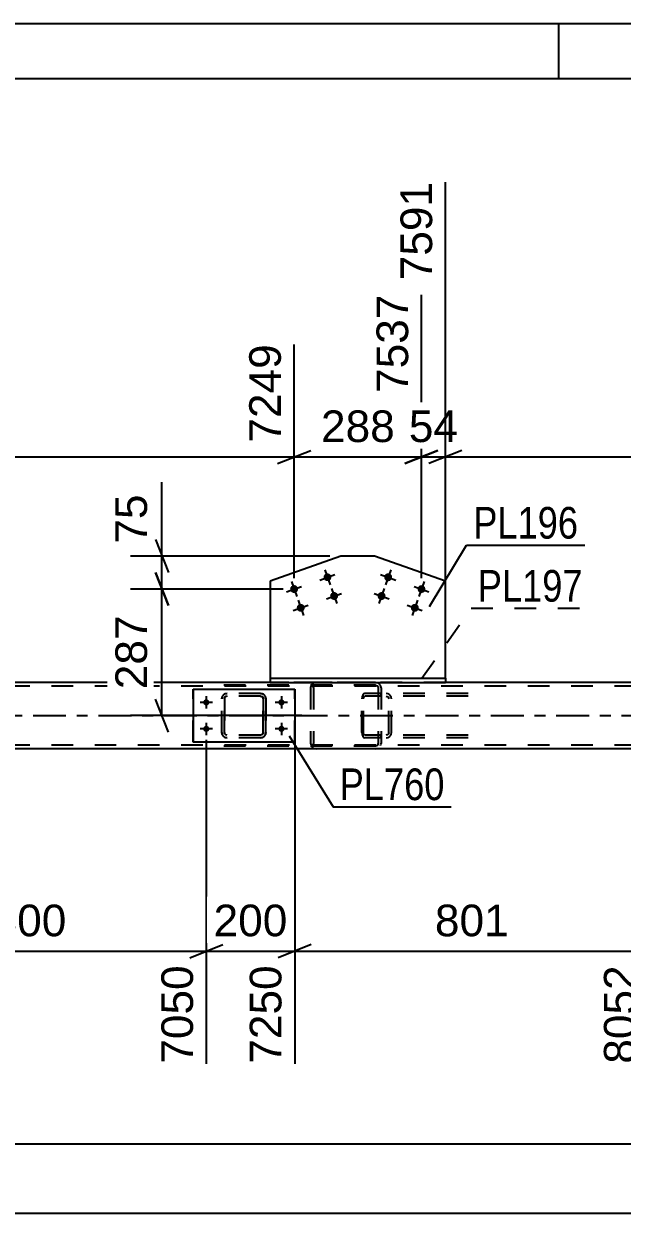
# Model space of a CAD drawing. Header units: millimetres. Extents: x -136 to 705, y -401 to 193.
# Drawn here: x 236.9 to 291, y 85.5 to 193.2 of the extents above; entities that cross this region are included whole.
import ezdxf

# ---------------------------------------------------------------- set-up
doc = ezdxf.new("R2010")
doc.units = ezdxf.units.MM
doc.linetypes.add('DXK_LINE_DOT2', pattern=[3.9198, 1.9599, -1.9599])
doc.linetypes.add('DXK_LINE_DOT3', pattern=[5.9187, 2.979, -0.9799, 0.9799, -0.9799])
doc.styles.add('Arial', font='ARIAL.TTF', dxfattribs={"height": 0.2})
doc.styles.add('Arial Narrow', font='ARIALN.TTF', dxfattribs={"height": 0.2})

# ---------------------------------------------------------------- blocks, each defined once
blk = doc.blocks.new('Unknown-318887035-1115')
at = {"color": 5, "linetype": 'Continuous'}
for p, q in [((705.32, 193.19), (-135.68, 193.19)), ((285.32, 188.19), (285.32, 193.19)), ((700.32, 188.19), (-130.68, 188.19))]:
    blk.add_line(p, q, dxfattribs=at)
blk = doc.blocks.new('Bolt-318887035-1407 - 1230')
at = {"linetype": 'Continuous'}
for points in [[(270.21, 142.95, -1), (269.53, 143.19, -1)], [(273.22, 141.88, -1), (272.55, 142.12, -1)], [(269.61, 141.25, -1), (268.93, 141.49, -1)], [(272.62, 140.18, -1), (271.94, 140.42, -1)]]:
    blk.add_hatch(color=1, dxfattribs=at).paths.add_polyline_path(points)
at = {"color": 1, "linetype": 'Continuous'}
for p, q in [((269.19, 143.31), (270.55, 142.82)), ((270.11, 143.74), (269.63, 142.39)), ((272.21, 142.24), (273.56, 141.76)), ((273.13, 142.67), (272.64, 141.32)), ((268.59, 141.61), (269.95, 141.13)), ((269.51, 142.05), (269.03, 140.69)), ((271.6, 140.54), (272.96, 140.06)), ((272.52, 140.98), (272.04, 139.62))]:
    blk.add_line(p, q, dxfattribs=at)
blk = doc.blocks.new('Part-318887035-1561 - 1230')
at = {"color": 7, "linetype": 'DXK_LINE_DOT2'}
for p, q in [((267.66, 132.5), (267.58, 132.4)), ((267.77, 132.54), (267.66, 132.5)), ((277.12, 132.54), (267.77, 132.54)), ((269.23, 132.3), (269.23, 132.54)), ((269.87, 132.5), (269.68, 132.54)), ((267.52, 132.24), (267.5, 132.06)), ((267.5, 129.02), (267.5, 132.06)), ((267.58, 132.4), (267.52, 132.24)), ((267.63, 132.06), (267.64, 132.15)), ((267.63, 129.02), (267.63, 132.06)), ((267.64, 132.15), (267.67, 132.23)), ((267.67, 132.23), (267.72, 132.28)), ((267.72, 132.28), (267.77, 132.3)), ((277.12, 132.3), (267.77, 132.3)), ((269.68, 132.3), (269.78, 132.28)), ((269.78, 132.28), (269.86, 132.23)), ((269.86, 132.23), (269.91, 132.15)), ((269.91, 132.15), (269.93, 132.06)), ((269.93, 129.02), (269.93, 132.06)), ((270.18, 132.06), (270.14, 132.24)), ((270.18, 129.02), (270.18, 132.06)), ((267.5, 129.02), (267.52, 128.83)), ((267.52, 128.83), (267.58, 128.68)), ((267.58, 128.68), (267.66, 128.57)), ((267.64, 128.92), (267.63, 129.02)), ((267.67, 128.85), (267.64, 128.92)), ((267.66, 128.57), (267.77, 128.54)), ((267.72, 128.79), (267.67, 128.85)), ((267.77, 128.78), (267.72, 128.79)), ((277.12, 128.78), (267.77, 128.78)), ((277.12, 128.54), (267.77, 128.54)), ((269.23, 128.54), (269.23, 128.78)), ((269.78, 128.79), (269.68, 128.78)), ((269.68, 128.54), (269.87, 128.57)), ((269.86, 128.85), (269.78, 128.79)), ((269.91, 128.92), (269.86, 128.85)), ((269.93, 129.02), (269.91, 128.92)), ((270.14, 128.83), (270.18, 129.02))]:
    blk.add_line(p, q, dxfattribs=at)
for centre, start, end in [((269.69, 132.04), 23.8951, 68.8487), ((269.69, 129.03), 291.1513, 336.1049)]:
    blk.add_arc(centre, 0.492, start, end, dxfattribs=at)
blk = doc.blocks.new('Bolt-318887035-1405 - 1230')
at = {"linetype": 'Continuous'}
for points in [[(264.71, 143.19, -1), (264.04, 142.95, -1)], [(261.7, 142.12, -1), (261.02, 141.88, -1)], [(265.32, 141.49, -1), (264.64, 141.25, -1)], [(262.3, 140.42, -1), (261.62, 140.18, -1)]]:
    blk.add_hatch(color=1, dxfattribs=at).paths.add_polyline_path(points)
at = {"color": 1, "linetype": 'Continuous'}
for p, q in [((263.7, 142.82), (265.05, 143.31)), ((264.13, 143.74), (264.62, 142.39)), ((260.68, 141.76), (262.04, 142.24)), ((261.12, 142.67), (261.6, 141.32)), ((264.3, 141.13), (265.66, 141.61)), ((264.74, 142.05), (265.22, 140.69)), ((261.28, 140.06), (262.64, 140.54)), ((261.72, 140.98), (262.2, 139.62))]:
    blk.add_line(p, q, dxfattribs=at)
blk = doc.blocks.new('Part-318887035-1316 - 1230')
at = {"color": 2, "linetype": 'Continuous'}
for p, q in [((265.6, 144.99), (259.19, 142.71)), ((268.64, 144.99), (265.6, 144.99)), ((275.05, 142.71), (268.64, 144.99)), ((259.19, 142.71), (259.19, 133.94)), ((275.05, 133.94), (275.05, 142.71))]:
    blk.add_line(p, q, dxfattribs=at)
at = {"color": 7, "linetype": 'DXK_LINE_DOT2'}
blk.add_line((259.19, 133.94), (275.05, 133.94), dxfattribs=at)
blk = doc.blocks.new('Part-318887035-1321 - 1230')
at = {"color": 2, "linetype": 'Continuous'}
for p, q in [((259.19, 133.94), (259.19, 133.54)), ((259.19, 133.94), (275.05, 133.94)), ((275.05, 133.94), (275.05, 133.54)), ((259.19, 133.54), (275.05, 133.54))]:
    blk.add_line(p, q, dxfattribs=at)
blk = doc.blocks.new('Bolt-318887035-1453 - 1230')
at = {"linetype": 'Continuous'}
for points in [[(253.41, 131.46, -1), (253.41, 132.02, -1)], [(260.21, 131.46, -1), (260.21, 132.02, -1)], [(253.41, 129.06, -1), (253.41, 129.62, -1)], [(260.21, 129.06, -1), (260.21, 129.62, -1)]]:
    blk.add_hatch(color=1, dxfattribs=at).paths.add_polyline_path(points)
at = {"color": 1, "linetype": 'Continuous'}
for p, q in [((253.97, 131.74), (252.85, 131.74)), ((253.41, 132.3), (253.41, 131.18)), ((260.77, 131.74), (259.65, 131.74)), ((260.21, 132.3), (260.21, 131.18)), ((253.97, 129.34), (252.85, 129.34)), ((253.41, 129.9), (253.41, 128.78)), ((260.77, 129.34), (259.65, 129.34)), ((260.21, 129.9), (260.21, 128.78))]:
    blk.add_line(p, q, dxfattribs=at)
blk = doc.blocks.new('Part-318887035-1458 - 1230')
at = {"color": 2, "linetype": 'Continuous'}
for p, q in [((252.21, 132.94), (252.21, 128.14)), ((252.21, 132.94), (261.41, 132.94)), ((261.41, 132.94), (261.41, 128.14)), ((261.41, 128.14), (252.21, 128.14))]:
    blk.add_line(p, q, dxfattribs=at)
at = {"color": 7, "linetype": 'DXK_LINE_DOT2'}
for p, q in [((252.21, 128.14), (252.21, 132.94)), ((261.41, 128.14), (261.41, 132.94))]:
    blk.add_line(p, q, dxfattribs=at)
blk = doc.blocks.new('Part-318887035-1459 - 1230')
at = {"color": 7, "linetype": 'DXK_LINE_DOT2'}
for p, q in [((255.1, 132.5), (255.29, 132.54)), ((255.29, 132.54), (255.1, 132.5)), ((258.33, 132.54), (255.29, 132.54)), ((258.33, 132.54), (258.51, 132.5)), ((258.51, 132.5), (258.33, 132.54)), ((254.81, 132.06), (254.84, 132.24)), ((254.84, 132.24), (254.81, 132.06)), ((254.81, 129.02), (254.81, 132.06)), ((254.81, 132.06), (254.81, 132.06)), ((254.81, 129.02), (254.81, 132.06)), ((255.05, 132.06), (255.06, 132.15)), ((255.06, 132.15), (255.05, 132.06)), ((255.05, 129.02), (255.05, 132.06)), ((255.05, 132.06), (255.05, 132.06)), ((255.05, 132.06), (255.05, 129.02)), ((255.06, 132.15), (255.12, 132.23)), ((255.12, 132.23), (255.06, 132.15)), ((255.12, 132.23), (255.19, 132.28)), ((255.19, 132.28), (255.12, 132.23)), ((255.29, 132.3), (255.19, 132.28)), ((258.33, 132.3), (255.29, 132.3)), ((258.33, 132.3), (258.42, 132.28)), ((258.42, 132.28), (258.5, 132.23)), ((258.5, 132.23), (258.42, 132.28)), ((258.5, 132.23), (258.55, 132.15)), ((258.55, 132.15), (258.5, 132.23)), ((258.55, 132.15), (258.57, 132.06)), ((258.57, 132.06), (258.55, 132.15)), ((258.57, 129.02), (258.57, 132.06)), ((258.57, 132.06), (258.57, 132.06)), ((258.57, 132.06), (258.57, 129.02)), ((258.77, 132.24), (258.81, 132.06)), ((258.81, 132.06), (258.77, 132.24)), ((258.81, 129.02), (258.81, 132.06)), ((258.81, 132.06), (258.81, 132.06)), ((258.81, 132.06), (258.81, 129.02)), ((254.81, 129.02), (254.81, 129.02)), ((254.84, 128.83), (254.81, 129.02)), ((254.81, 129.02), (254.84, 128.83)), ((255.05, 129.02), (255.05, 129.02)), ((255.06, 128.92), (255.05, 129.02)), ((255.05, 129.02), (255.06, 128.92)), ((255.12, 128.85), (255.06, 128.92)), ((255.06, 128.92), (255.12, 128.85)), ((255.29, 128.54), (255.1, 128.57)), ((255.1, 128.57), (255.29, 128.54)), ((255.19, 128.79), (255.12, 128.85)), ((255.12, 128.85), (255.19, 128.79)), ((255.29, 128.78), (255.19, 128.79)), ((258.33, 128.78), (255.29, 128.78)), ((258.33, 128.54), (255.29, 128.54)), ((258.42, 128.79), (258.33, 128.78)), ((258.51, 128.57), (258.33, 128.54)), ((258.33, 128.54), (258.51, 128.57)), ((258.5, 128.85), (258.42, 128.79)), ((258.42, 128.79), (258.5, 128.85)), ((258.55, 128.92), (258.5, 128.85)), ((258.5, 128.85), (258.55, 128.92)), ((258.57, 129.02), (258.55, 128.92)), ((258.55, 128.92), (258.57, 129.02)), ((258.57, 129.02), (258.57, 129.02)), ((258.81, 129.02), (258.77, 128.83)), ((258.77, 128.83), (258.81, 129.02)), ((258.81, 129.02), (258.81, 129.02))]:
    blk.add_line(p, q, dxfattribs=at)
at = {"color": 7, "linetype": 'DXK_LINE_DOT3'}
blk.add_line((256.81, 130.54), (256.81, 130.54), dxfattribs=at)
at = {"color": 7, "linetype": 'DXK_LINE_DOT2'}
for centre, start, end in [((255.29, 132.06), 112.5, 157.5), ((255.29, 132.06), 112.5, 157.5), ((258.33, 132.06), 22.5, 67.5), ((258.33, 132.06), 22.5, 67.5), ((255.29, 129.02), 202.5, 247.5), ((255.29, 129.02), 202.5, 247.5), ((258.33, 129.02), 292.5, 337.5), ((258.33, 129.02), 292.5, 337.5)]:
    blk.add_arc(centre, 0.48, start, end, dxfattribs=at)
blk = doc.blocks.new('Part-318887035-1617 - 1230')
at = {"color": 7, "linetype": 'DXK_LINE_DOT2'}
for p, q in [((629.41, 133.22), (-28.61, 133.22)), ((275.05, 133.54), (259.19, 133.54)), ((629.41, 127.86), (-28.61, 127.86))]:
    blk.add_line(p, q, dxfattribs=at)
at = {"color": 2, "linetype": 'Continuous'}
for p, q in [((259.19, 133.54), (189.91, 133.54)), ((344.33, 133.54), (275.05, 133.54)), ((629.41, 127.54), (-24.61, 127.54))]:
    blk.add_line(p, q, dxfattribs=at)
at = {"color": 7, "linetype": 'DXK_LINE_DOT3'}
blk.add_line((-28.61, 130.54), (629.41, 130.54), dxfattribs=at)
blk = doc.blocks.new('Part-318887035-1639 - 1230')
at = {"color": 7, "linetype": 'DXK_LINE_DOT2'}
for p, q in [((268.72, 133.54), (254.82, 133.54)), ((268.72, 133.3), (254.82, 133.3)), ((262.88, 133.22), (262.85, 133.06)), ((262.85, 133.06), (262.85, 128.02)), ((262.89, 133.24), (262.88, 133.22)), ((263.1, 133.06), (263.12, 133.15)), ((263.1, 133.06), (263.1, 128.02)), ((263.12, 133.15), (263.18, 133.23)), ((263.36, 133.54), (263.16, 133.5)), ((263.18, 133.23), (263.26, 133.28)), ((263.26, 133.28), (263.36, 133.3)), ((268.92, 133.5), (268.72, 133.54)), ((268.72, 133.3), (268.82, 133.28)), ((268.82, 133.28), (268.9, 133.23)), ((268.9, 133.23), (268.96, 133.15)), ((268.96, 133.15), (268.98, 133.06)), ((268.98, 133.06), (268.98, 128.02)), ((269.2, 133.22), (269.19, 133.24)), ((269.23, 133.06), (269.2, 133.22)), ((269.23, 133.06), (269.23, 128.02)), ((268.72, 127.78), (254.82, 127.78)), ((268.72, 127.54), (254.82, 127.54)), ((262.85, 128.02), (262.86, 127.95)), ((262.86, 127.95), (262.89, 127.83)), ((263.12, 127.95), (263.1, 128.02)), ((263.12, 127.92), (263.12, 127.95)), ((263.18, 127.85), (263.12, 127.92)), ((263.16, 127.57), (263.36, 127.54)), ((263.26, 127.79), (263.18, 127.85)), ((263.36, 127.78), (263.26, 127.79)), ((268.82, 127.79), (268.72, 127.78)), ((268.72, 127.54), (268.92, 127.57)), ((268.9, 127.85), (268.82, 127.79)), ((268.96, 127.92), (268.9, 127.85)), ((268.96, 127.95), (268.98, 128.02)), ((268.96, 127.92), (268.96, 127.95)), ((269.19, 127.83), (269.22, 127.95)), ((269.22, 127.95), (269.23, 128.02))]:
    blk.add_line(p, q, dxfattribs=at)
for centre, start, end in [((263.34, 133.03), 110.7583, 155.68), ((268.74, 133.03), 24.32, 69.2417), ((263.34, 128.04), 204.32, 249.2417)]:
    blk.add_arc(centre, 0.496, start, end, dxfattribs=at)
blk = doc.blocks.new('StraightDimension-318887035-2037 - 1230')
at = {"color": 7, "linetype": 'Continuous'}
for p, q in [((272.88, 143), (272.88, 168.65)), ((261.36, 143), (261.36, 164.15)), ((259.86, 153.36), (262.86, 154.56)), ((274.38, 154.56), (271.38, 153.36)), ((261.36, 153.96), (272.88, 153.96))]:
    blk.add_line(p, q, dxfattribs=at)
at = {"color": 0}
blk.add_wipeout([(271.06, 154.71), (271.06, 158.91), (263.19, 158.91), (263.19, 154.71)], dxfattribs=at)
at = {"color": 3, "style": 'Arial'}
blk.add_text('288', height=2.865, dxfattribs=at).set_placement((263.79, 155.31))
at = {"color": 0, "linetype": 'Continuous'}
blk.add_wipeout([(272.28, 169.25), (268.08, 169.25), (268.08, 159.16), (272.28, 159.16)], dxfattribs=at)
at = {"color": 3, "linetype": 'Continuous', "style": 'Arial'}
blk.add_text('7537', height=2.865, rotation=90.0002, dxfattribs=at).set_placement((271.68, 159.76))
blk = doc.blocks.new('StraightDimension-318887035-1833 - 1230')
at = {"color": 7, "linetype": 'Continuous'}
for p, q in [((249.4, 144.99), (249.4, 151.68)), ((249.4, 144.99), (249.4, 151.68)), ((248.8, 146.49), (250, 143.49)), ((264.6, 144.99), (246.55, 144.99)), ((249.4, 142), (249.4, 144.99)), ((250, 140.5), (248.8, 143.5)), ((260.36, 142), (246.55, 142))]:
    blk.add_line(p, q, dxfattribs=at)
at = {"color": 0}
blk.add_wipeout([(248.65, 151.16), (244.45, 151.16), (244.45, 145.51), (248.65, 145.51)], dxfattribs=at)
at = {"color": 3, "style": 'Arial'}
blk.add_text('75', height=2.865, rotation=90.0002, dxfattribs=at).set_placement((248.05, 146.11))
blk = doc.blocks.new('StraightDimension-318887035-1843 - 1230')
at = {"color": 7, "linetype": 'Continuous'}
for p, q in [((248.8, 143.5), (250, 140.5)), ((260.36, 142), (246.55, 142)), ((249.4, 130.54), (249.4, 142)), ((250, 129.04), (248.8, 132.04)), ((262.06, 130.54), (246.55, 130.54))]:
    blk.add_line(p, q, dxfattribs=at)
at = {"color": 0}
blk.add_wipeout([(248.65, 140.2), (244.45, 140.2), (244.45, 132.33), (248.65, 132.33)], dxfattribs=at)
at = {"color": 3, "style": 'Arial'}
blk.add_text('287', height=2.865, rotation=90.0002, dxfattribs=at).set_placement((248.05, 132.93))
blk = doc.blocks.new('StraightDimension-318887035-1860 - 1230')
at = {"color": 7, "linetype": 'Continuous'}
blk.add_line((-29.41, 85.48), (662.14, 85.48), dxfattribs=at)
blk = doc.blocks.new('StraightDimension-318887035-1891 - 1230')
at = {"color": 7, "linetype": 'Continuous'}
blk.add_line((-28.61, 91.77), (661.34, 91.77), dxfattribs=at)
blk = doc.blocks.new('StraightDimension-318887035-1960 - 1230')
at = {"color": 7, "linetype": 'Continuous'}
for p, q in [((189.91, 134.94), (189.91, 178.85)), ((261.36, 143), (261.36, 164.15)), ((191.41, 154.56), (188.41, 153.36)), ((259.86, 153.36), (262.86, 154.56)), ((189.91, 153.96), (261.36, 153.96))]:
    blk.add_line(p, q, dxfattribs=at)
at = {"color": 0}
blk.add_wipeout([(230.68, 154.71), (230.68, 158.91), (220.59, 158.91), (220.59, 154.71)], dxfattribs=at)
at = {"color": 3, "style": 'Arial'}
blk.add_text('1786', height=2.865, dxfattribs=at).set_placement((221.19, 155.31))
at = {"color": 0, "linetype": 'Continuous'}
blk.add_wipeout([(260.76, 164.75), (256.56, 164.75), (256.56, 154.66), (260.76, 154.66)], dxfattribs=at)
at = {"color": 3, "linetype": 'Continuous', "style": 'Arial'}
blk.add_text('7249', height=2.865, rotation=90.0002, dxfattribs=at).set_placement((260.16, 155.26))
blk = doc.blocks.new('StraightDimension-318887035-2046 - 1230')
at = {"color": 7, "linetype": 'Continuous'}
for p, q in [((275.05, 134.94), (275.05, 178.85)), ((272.88, 143), (272.88, 168.65)), ((271.38, 153.36), (274.38, 154.56)), ((276.55, 154.56), (273.55, 153.36)), ((272.88, 153.96), (275.05, 153.96))]:
    blk.add_line(p, q, dxfattribs=at)
at = {"color": 0, "linetype": 'Continuous'}
blk.add_wipeout([(274.45, 179.45), (270.25, 179.45), (270.25, 169.36), (274.45, 169.36)], dxfattribs=at)
at = {"color": 3, "linetype": 'Continuous', "style": 'Arial'}
blk.add_text('7591', height=2.865, rotation=90.0002, dxfattribs=at).set_placement((273.85, 169.96))
at = {"color": 0}
blk.add_wipeout([(276.79, 154.71), (276.79, 158.91), (271.14, 158.91), (271.14, 154.71)], dxfattribs=at)
at = {"color": 3, "style": 'Arial'}
blk.add_text('54', height=2.865, dxfattribs=at).set_placement((271.74, 155.31))
blk = doc.blocks.new('StraightDimension-318887035-2053 - 1230')
at = {"color": 7, "linetype": 'Continuous'}
for p, q in [((275.05, 134.94), (275.05, 178.85)), ((346.49, 143), (346.49, 164.15)), ((276.55, 154.56), (273.55, 153.36)), ((344.99, 153.36), (347.99, 154.56)), ((275.05, 153.96), (346.49, 153.96))]:
    blk.add_line(p, q, dxfattribs=at)
at = {"color": 0}
blk.add_wipeout([(315.82, 154.71), (315.82, 158.91), (305.72, 158.91), (305.72, 154.71)], dxfattribs=at)
at = {"color": 3, "style": 'Arial'}
blk.add_text('1786', height=2.865, dxfattribs=at).set_placement((306.32, 155.31))
at = {"color": 0, "linetype": 'Continuous'}
blk.add_wipeout([(345.89, 164.75), (341.69, 164.75), (341.69, 154.66), (345.89, 154.66)], dxfattribs=at)
at = {"color": 3, "linetype": 'Continuous', "style": 'Arial'}
blk.add_text('9377', height=2.865, rotation=90.0002, dxfattribs=at).set_placement((345.29, 155.26))
blk = doc.blocks.new('StraightDimension-318887035-2277 - 1230')
at = {"color": 7, "linetype": 'Continuous'}
for p, q in [((221.41, 129.13), (221.41, 99.02)), ((253.41, 128.34), (253.41, 99.02)), ((222.91, 109.81), (219.91, 108.61)), ((221.41, 109.21), (253.41, 109.21)), ((251.91, 108.61), (254.91, 109.81))]:
    blk.add_line(p, q, dxfattribs=at)
at = {"color": 0}
blk.add_wipeout([(241.34, 109.96), (241.34, 114.16), (233.47, 114.16), (233.47, 109.96)], dxfattribs=at)
at = {"color": 3, "style": 'Arial'}
blk.add_text('800', height=2.865, dxfattribs=at).set_placement((234.07, 110.56))
at = {"color": 0, "linetype": 'Continuous'}
blk.add_wipeout([(252.81, 108.51), (248.61, 108.51), (248.61, 98.42), (252.81, 98.42)], dxfattribs=at)
at = {"color": 3, "linetype": 'Continuous', "style": 'Arial'}
blk.add_text('7050', height=2.865, rotation=90.0002, dxfattribs=at).set_placement((252.21, 99.02))
blk = doc.blocks.new('StraightDimension-318887035-2286 - 1230')
at = {"color": 7, "linetype": 'Continuous'}
for p, q in [((261.41, 130.11), (261.41, 99.02)), ((253.41, 128.34), (253.41, 99.02)), ((251.91, 108.61), (254.91, 109.81)), ((253.41, 109.21), (261.41, 109.21)), ((262.91, 109.81), (259.91, 108.61))]:
    blk.add_line(p, q, dxfattribs=at)
at = {"color": 0}
blk.add_wipeout([(261.34, 109.96), (261.34, 114.16), (253.47, 114.16), (253.47, 109.96)], dxfattribs=at)
at = {"color": 0, "linetype": 'Continuous'}
blk.add_wipeout([(260.81, 108.51), (256.61, 108.51), (256.61, 98.42), (260.81, 98.42)], dxfattribs=at)
at = {"color": 3, "style": 'Arial'}
blk.add_text('200', height=2.865, dxfattribs=at).set_placement((254.07, 110.56))
at = {"color": 3, "linetype": 'Continuous', "style": 'Arial'}
blk.add_text('7250', height=2.865, rotation=90.0002, dxfattribs=at).set_placement((260.21, 99.02))
blk = doc.blocks.new('StraightDimension-318887035-2295 - 1230')
at = {"color": 7, "linetype": 'Continuous'}
for p, q in [((261.41, 130.11), (261.41, 99.02)), ((293.46, 128.34), (293.46, 99.02)), ((262.91, 109.81), (259.91, 108.61)), ((261.41, 109.21), (293.46, 109.21)), ((291.96, 108.61), (294.96, 109.81))]:
    blk.add_line(p, q, dxfattribs=at)
at = {"color": 0}
blk.add_wipeout([(281.37, 109.96), (281.37, 114.16), (273.5, 114.16), (273.5, 109.96)], dxfattribs=at)
at = {"color": 3, "style": 'Arial'}
blk.add_text('801', height=2.865, dxfattribs=at).set_placement((274.1, 110.56))
at = {"color": 0, "linetype": 'Continuous'}
blk.add_wipeout([(292.86, 108.51), (288.66, 108.51), (288.66, 98.42), (292.86, 98.42)], dxfattribs=at)
at = {"color": 3, "linetype": 'Continuous', "style": 'Arial'}
blk.add_text('8052', height=2.865, rotation=90.0002, dxfattribs=at).set_placement((292.26, 99.02))
blk = doc.blocks.new('Mark-318887035-1317 - 1230')
at = {"color": 30, "linetype": 'DXK_LINE_DOT2'}
for p, q in [((272.93, 133.94), (277.38, 140.26)), ((277.38, 140.26), (288.08, 140.26))]:
    blk.add_line(p, q, dxfattribs=at)
at = {"color": 0}
blk.add_wipeout([(287.48, 140.86), (287.48, 143.86), (277.98, 143.86), (277.98, 140.86)], dxfattribs=at)
blk.add_wipeout([(287.48, 140.86), (287.48, 143.86), (277.98, 143.86), (277.98, 140.86)], dxfattribs=at)
at = {"color": 3, "style": 'Arial Narrow'}
blk.add_text('PL197', height=2.863, dxfattribs=at).set_placement((277.98, 140.86))
blk = doc.blocks.new('Mark-318887035-1312 - 1230')
at = {"color": 30, "linetype": 'Continuous'}
for p, q in [((273.61, 140.42), (276.97, 145.97)), ((276.97, 145.97), (287.68, 145.97))]:
    blk.add_line(p, q, dxfattribs=at)
at = {"color": 0}
blk.add_wipeout([(287.08, 146.57), (287.08, 149.57), (277.57, 149.57), (277.57, 146.57)], dxfattribs=at)
blk.add_wipeout([(287.08, 146.57), (287.08, 149.57), (277.57, 149.57), (277.57, 146.57)], dxfattribs=at)
at = {"color": 3, "style": 'Arial Narrow'}
blk.add_text('PL196', height=2.863, dxfattribs=at).set_placement((277.57, 146.57))
blk = doc.blocks.new('Mark-318887035-1454 - 1230')
at = {"color": 30, "linetype": 'Continuous'}
for p, q in [((260.9, 128.7), (264.88, 122.29)), ((264.88, 122.29), (275.58, 122.29))]:
    blk.add_line(p, q, dxfattribs=at)
at = {"color": 0}
blk.add_wipeout([(274.98, 122.89), (274.98, 125.89), (265.48, 125.89), (265.48, 122.89)], dxfattribs=at)
blk.add_wipeout([(274.98, 122.89), (274.98, 125.89), (265.48, 125.89), (265.48, 122.89)], dxfattribs=at)
at = {"color": 3, "style": 'Arial Narrow'}
blk.add_text('PL760', height=2.863, dxfattribs=at).set_placement((265.48, 122.89))

msp = doc.modelspace()

# ---------------------------------------------------------------- block references
for name in ['Unknown-318887035-1115', 'Part-318887035-1316 - 1230', 'Bolt-318887035-1405 - 1230', 'Bolt-318887035-1407 - 1230', 'Part-318887035-1321 - 1230', 'Part-318887035-1617 - 1230', 'Part-318887035-1458 - 1230', 'Part-318887035-1459 - 1230', 'Part-318887035-1639 - 1230', 'Part-318887035-1561 - 1230', 'Bolt-318887035-1453 - 1230']:
    msp.add_blockref(name, (0, 0))

# ---------------------------------------------------------------- next in the draw order: block references
for name in ['StraightDimension-318887035-2037 - 1230', 'StraightDimension-318887035-1860 - 1230']:
    msp.add_blockref(name, (0, 0))

# ---------------------------------------------------------------- next in the draw order: block references
for name in ['StraightDimension-318887035-2046 - 1230', 'StraightDimension-318887035-1833 - 1230', 'StraightDimension-318887035-1891 - 1230']:
    msp.add_blockref(name, (0, 0))

# ---------------------------------------------------------------- next in the draw order: block references
for name in ['StraightDimension-318887035-2053 - 1230', 'StraightDimension-318887035-1843 - 1230']:
    msp.add_blockref(name, (0, 0))

# ---------------------------------------------------------------- next in the draw order: block references
for name in ['StraightDimension-318887035-1960 - 1230', 'Mark-318887035-1317 - 1230', 'StraightDimension-318887035-2277 - 1230']:
    msp.add_blockref(name, (0, 0))

# ---------------------------------------------------------------- next in the draw order: block references
for name in ['Mark-318887035-1312 - 1230', 'StraightDimension-318887035-2286 - 1230']:
    msp.add_blockref(name, (0, 0))

# ---------------------------------------------------------------- next in the draw order: block references
msp.add_blockref('StraightDimension-318887035-2295 - 1230', (0, 0))

# ---------------------------------------------------------------- next in the draw order: block references
msp.add_blockref('Mark-318887035-1454 - 1230', (0, 0))

doc.saveas('drawing.dxf')
